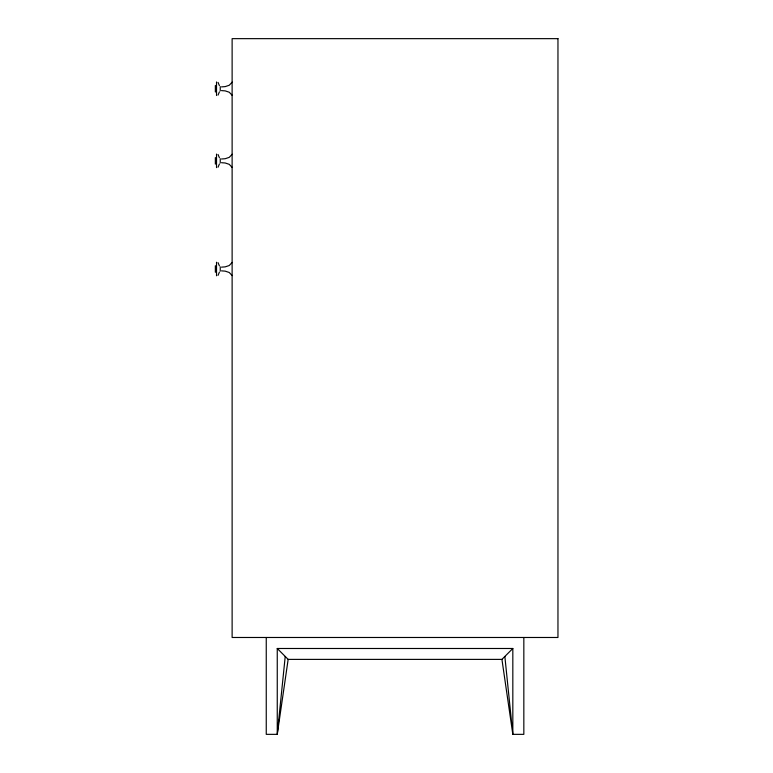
<?xml version="1.0" encoding="UTF-8"?>
<svg xmlns="http://www.w3.org/2000/svg" width="773" height="773" viewBox="0 0 773 773"><rect width="100%" height="100%" fill="white"/><g stroke="black" fill="none" stroke-linecap="round" stroke-linejoin="round"><path stroke-width="1.16" d="M215.348 85.455L215.348 92.035M215.348 157.566L215.348 164.137M215.348 265.719L215.348 272.299M285.227 656.461L277.256 734.35L266.25 734.35L266.25 637.483M277.256 648.489L288.155 659.388L277.256 734.35L277.256 648.489L512.828 648.489L512.828 734.35L523.833 734.35L523.833 637.483M218.034 95.108L219.397 91.89M218.034 167.219L219.397 164.002M218.034 275.372L219.397 272.154M232.2 82.141L229.233 85.272L225.146 86.624L221.493 86.885M232.2 154.242L229.233 157.373L225.146 158.726L221.493 158.987M232.2 262.405L229.233 265.535L225.146 266.878L221.493 267.139M288.155 659.388L501.928 659.388L512.828 648.489M221.493 90.615L225.146 90.866L229.233 92.219L232.2 95.35M221.493 162.717L225.146 162.977L229.233 164.33L232.2 167.461M221.493 270.869L225.146 271.13L229.233 272.483L232.2 275.613M218.034 82.382L219.397 85.6M218.034 154.484L219.397 157.702M218.034 262.646L219.397 265.864M501.928 659.388L512.828 734.35L504.856 656.461M220.247 86.576L220.247 90.914M220.247 158.678L220.247 163.026M220.247 266.84L220.247 271.178M216.527 81.967L216.527 95.523M216.527 154.078L216.527 167.625M216.527 262.231L216.527 275.787M557.961 38.65L232.122 38.65L232.122 637.483L557.961 637.483L557.961 38.65"/></g></svg>
